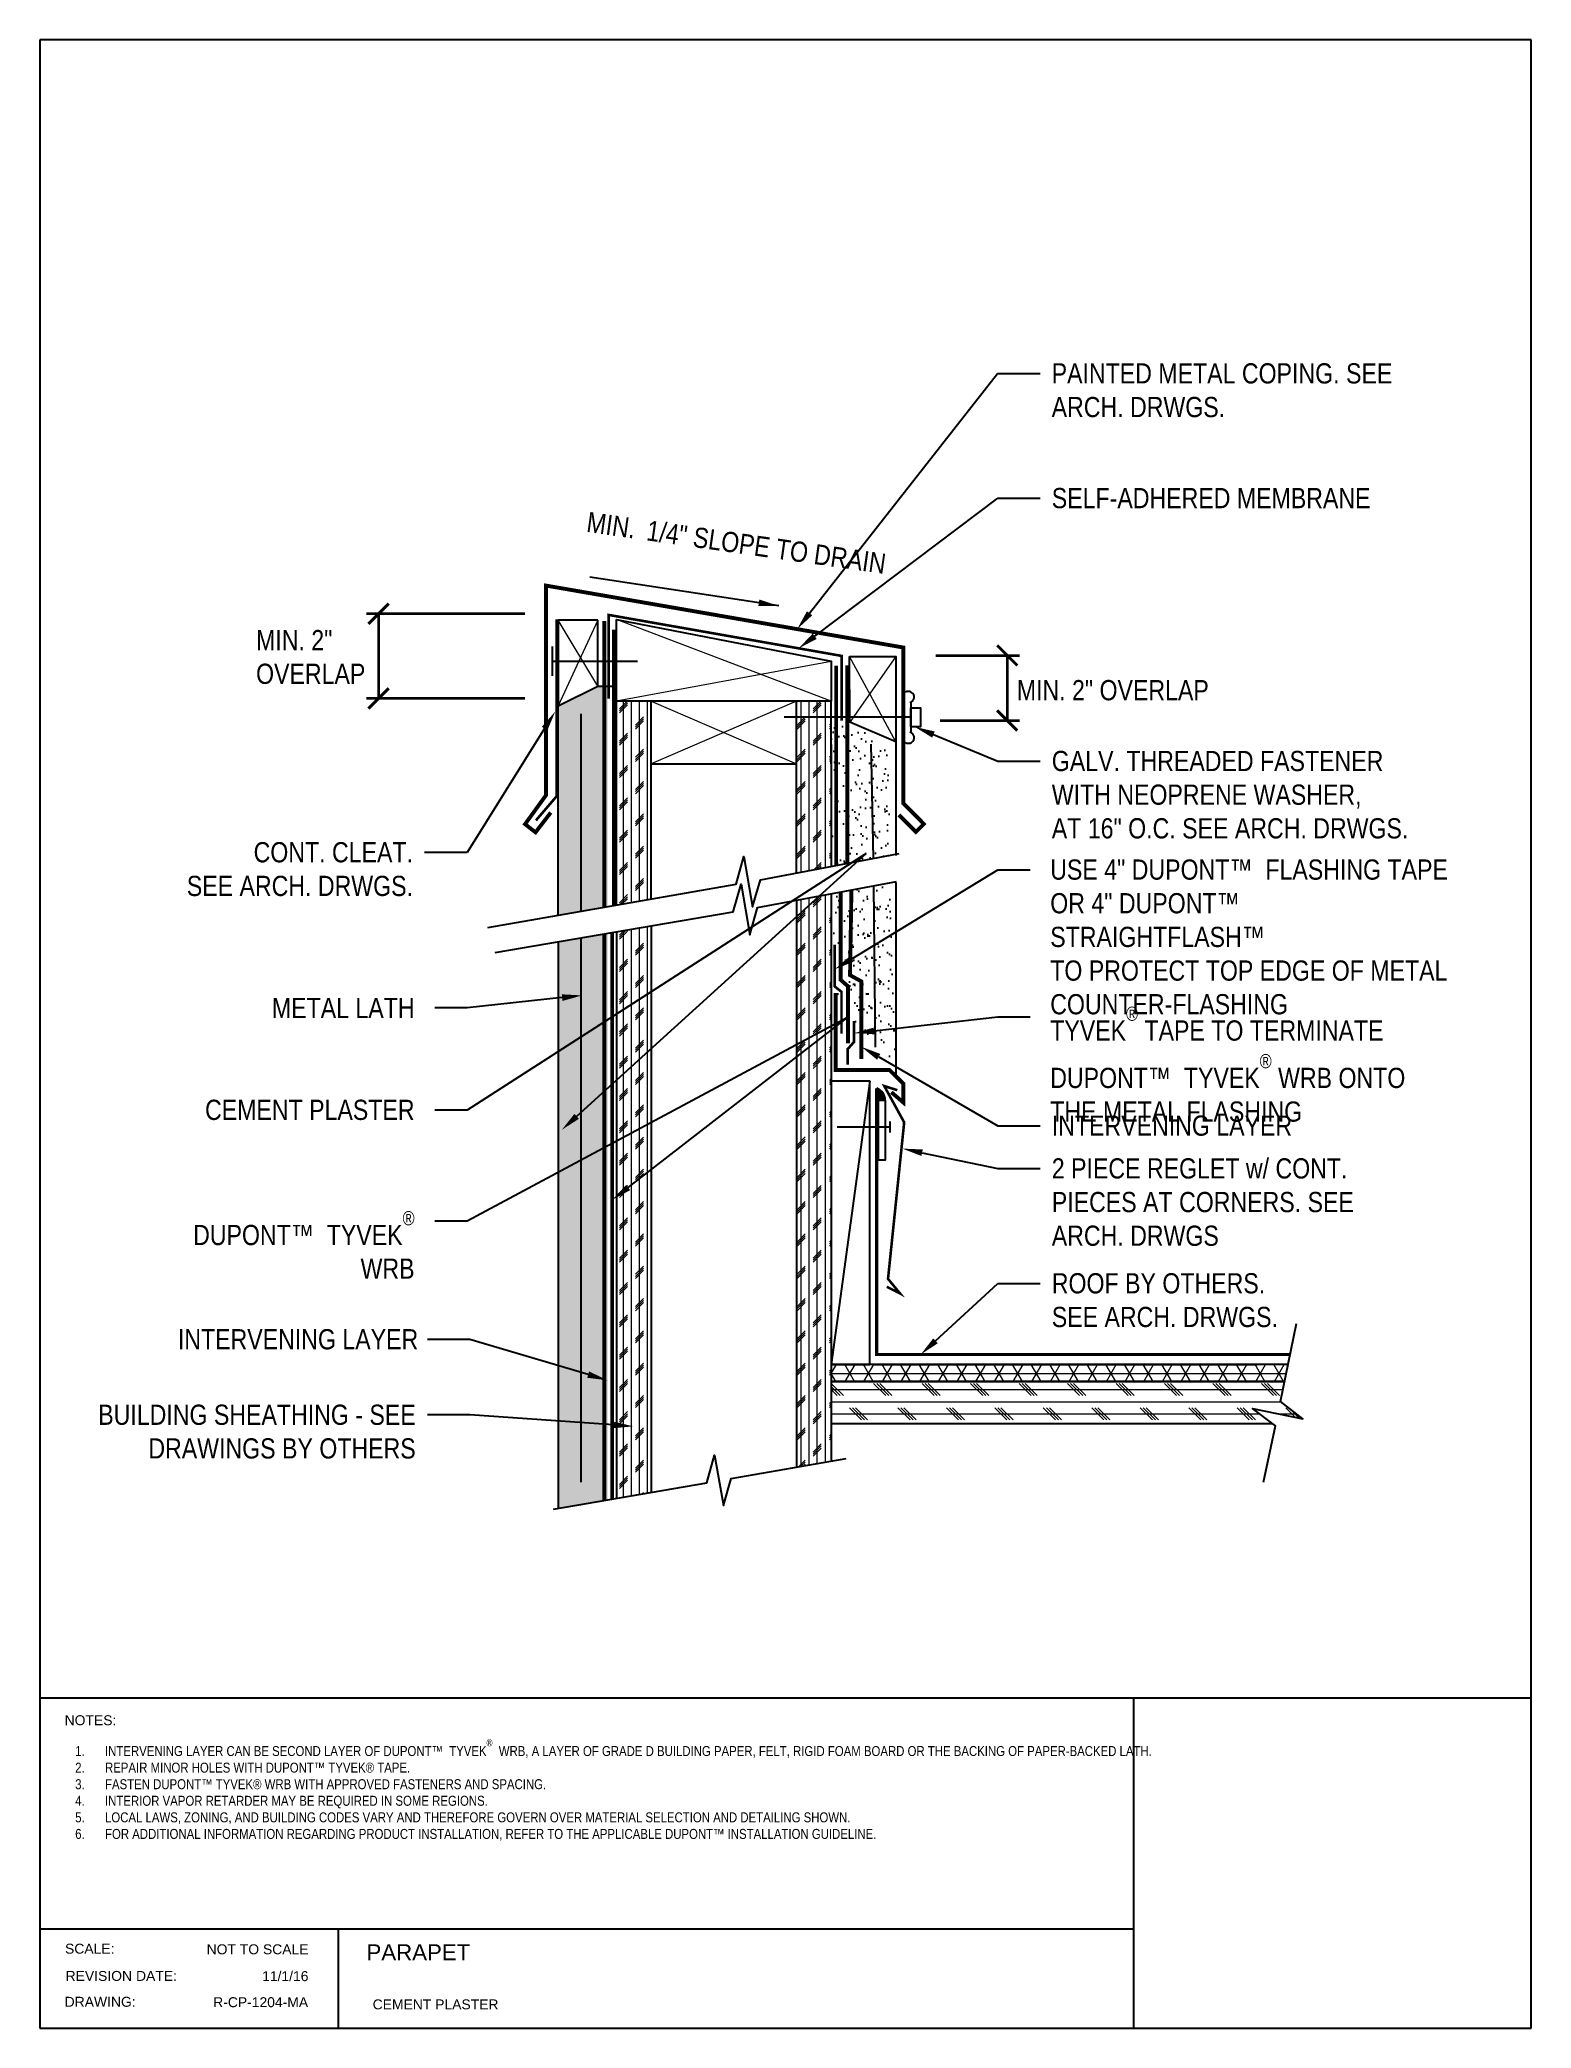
# Paper-space layout 'Title Block' of a CAD drawing. Header units: inches. Extents: x 0.3 to 7.8, y 0.1 to 10.1.
# The model-space entities are those that its viewports show. They can reach past a viewport. Long polylines and large blocks are cut down to what shows.
import ezdxf
from ezdxf import colors
from ezdxf.entities.mleader import LeaderData, LeaderLine
from ezdxf.math import Vec2, Vec3

# ---------------------------------------------------------------- set-up
doc = ezdxf.new("R2010")
doc.units = ezdxf.units.IN
doc.header["$MEASUREMENT"] = 0
for name, pattern in [('CENTER2', [1.125, 0.75, -0.125, 0.125, -0.125]), ('CENTER6', [0.4125, 0.3, -0.05, 0.03125, -0.03125]), ('HIDDEN', [0.375, 0.25, -0.125])]:
    doc.linetypes.add(name, pattern=pattern)
for name, color, linetype, lineweight in [('-ATI-WRB', 5, 'CENTER6', 15), ('.ATI-DETAIL', 13, 'Continuous', 25), ('.ATI-TEXT', 7, 'Continuous', 35), ('ATI-HATCH', 8, 'Continuous', 5), ('ATI-SAM', 4, 'HIDDEN', 15)]:
    doc.layers.add(name, color=color, linetype=linetype, lineweight=lineweight)
doc.layers.add('title block', color=7, linetype='Continuous')
doc.styles.add('ATI ARCH 5-32', font='ARIALN.TTF', dxfattribs={"height": 0.15625})
doc.styles.get("Standard").update_dxf_attribs({"font": 'arial.ttf'})
doc.linetypes.add('ZIGZAG', pattern='A,0.0001,-0.2,[131,ltypeshp.shx,S=0.2,R=0,X=-0.2,Y=0],-0.4,[131,ltypeshp.shx,S=0.2,R=180,X=0.2,Y=0],-0.2', length=0.8001)
doc.dimstyles.new('ATI ARCH 5-32', dxfattribs={"dimscale": 12, "dimtxt": 0.15625, "dimasz": 0.15625, "dimexe": 0.09375, "dimexo": 0.0625, "dimgap": 0.09, "dimtad": 0, "dimdec": 4, "dimzin": 0, "dimdsep": 46, "dimlunit": 4, "dimtxsty": 'ATI ARCH 5-32', "dimblk": 'ARCHTICK', "dimcen": 0.09, "dimadec": 0, "dimazin": 0, "dimtfac": 0.8, "dimtdec": 4, "dimtofl": 0, "dimtmove": 0, "dimatfit": 2, "dimfxl": 1, "dimtolj": 1, "dimtzin": 0, "dimarcsym": 0})
pattern_1 = [(90, (-612.294466, -340.288875), (-0.0625, 4e-18), []), (225, (-612.26322, -340.25762), (0.125, -0.125), [0.08838835, -0.08838835]), (225, (-612.26322, -340.242), (0.125, -0.125), [0.08838835, -0.08838835]), (225, (-612.26322, -340.22637), (0.125, -0.125), [0.08838835, -0.08838835])]

# ---------------------------------------------------------------- blocks, each defined once
blk = doc.blocks.new('_ARCHTICK')
at = {"color": 0, "linetype": 'ByBlock', "const_width": 0.15}
blk.add_lwpolyline([(-0.5, -0.5), (0.5, 0.5)], dxfattribs=at)

msp = doc.modelspace()

# ---------------------------------------------------------------- hatches: boundary and pattern name
at = {"layer": '.ATI-DETAIL', "linetype": 'HIDDEN'}
h = msp.add_hatch(dxfattribs=at)
h.set_pattern_fill('AR-SAND', color=256, scale=0.075, style=0)
h.set_pattern_definition([(37.5, (49.60495, 42.71099), (-0.0047245, 0.1445118), [0, -0.114, 0, -0.1275, 0, -0.121875]), (7.5, (49.60495, 42.711), (0.13273325, 0.211661), [0, -0.0615, 0, -0.10275, 0, -0.039375]), (327.5, (49.5127, 42.71099), (0.23356064, 0.00042443), [0, -0.0375, 0, -0.135, 0, -0.17625]), (317.5, (49.5127, 42.711), (0.2254595, 0.0658257), [0, -0.01875, 0, -0.0885, 0, -0.10125])])
h.paths.add_polyline_path([(23.958, 17.349), (23.576, 17.283), (23.576, 12.899), (23.958, 12.966)])
h.paths.add_polyline_path([(23.958, 18.825), (23.958, 19.035), (23.958, 19.263), (23.884, 19.263), (23.576, 19.11), (23.576, 17.489), (23.958, 17.556)])
h = msp.add_hatch(dxfattribs=at)
h.set_pattern_fill('AR-SAND', color=256, scale=0.075, style=0)
h.set_pattern_definition([(37.5, (-612.29447, -340.28887), (-0.004724502, 0.144511783), [0, -0.114, 0, -0.1275, 0, -0.121875]), (7.5, (-612.29447, -340.28887), (0.132733253, 0.211660955), [0, -0.0615, 0, -0.10275, 0, -0.039375]), (327.5, (-612.38672, -340.28887), (0.23356064, 0.00042443), [0, -0.0375, 0, -0.135, 0, -0.17625]), (317.5, (-612.38672, -340.28887), (0.225459495, 0.06582567), [0, -0.01875, 0, -0.0885, 0, -0.10125])])
h.paths.add_polyline_path([(26.14, 17.741), (25.689, 17.656), (25.689, 17.35), (25.74, 17.35), (25.74, 16.82), (26.189, 16.317)])
h.paths.add_polyline_path([(25.689, 17.867), (26.14, 17.952), (26.14, 18.831), (25.689, 19.003)])
at = {"layer": 'ATI-HATCH', "ltscale": 0.8}
h = msp.add_hatch(dxfattribs=at)
h.set_pattern_fill('CORK', color=256, scale=0.5, angle=90, style=0)
h.set_pattern_definition(pattern_1)
h.paths.add_polyline_path([(24.295, 19.146), (24.028, 19.147), (24.028, 17.569), (24.295, 17.616)])
h.paths.add_polyline_path([(24.295, 17.407), (24.028, 17.361), (24.028, 16.725), (24.295, 16.897)])
h.paths.add_polyline_path([(24.295, 16.897), (24.028, 16.725), (24.028, 15.96), (24.295, 16.153)])
h.paths.add_polyline_path([(24.295, 16.153), (24.028, 15.96), (24.028, 13.75), (24.295, 13.75)])
h.paths.add_polyline_path([(24.295, 13.75), (24.028, 13.75), (24.028, 13.243), (24.028, 12.978), (24.295, 13.024)])
h = msp.add_hatch(dxfattribs=at)
h.set_pattern_fill('CORK', color=256, scale=0.5, angle=90, style=0)
h.set_pattern_definition(pattern_1)
h.paths.add_polyline_path([(25.689, 19.145), (25.689, 19.145), (25.422, 19.145), (25.421, 19.145), (25.421, 19.021), (25.689, 19.021)])
h = msp.add_hatch(dxfattribs=at)
h.set_pattern_fill('CORK', color=256, scale=0.5, angle=90, style=0)
h.set_pattern_definition(pattern_1)
h.paths.add_polyline_path([(25.689, 17.656), (25.421, 17.606), (25.421, 13.22), (25.689, 13.266)])
h.paths.add_polyline_path([(25.689, 18.662), (25.689, 19.021), (25.421, 19.021), (25.421, 17.816), (25.689, 17.867)])
msp.add_hatch(color=256, dxfattribs=at).paths.add_polyline_path([(26.035, 16.151), (26.035, 16.059), (26.106, 16.059, 0.304759)])
at = {"layer": 'ATI-HATCH'}
h = msp.add_hatch(dxfattribs=at)
h.set_pattern_fill('NET3', color=256, style=0)
h.set_pattern_definition([(0, (25.68863, 13.94319), (0, 0.125), []), (60, (25.68863, 13.94319), (-0.108253, 0.0625), []), (120, (25.68863, 13.94319), (-0.108253, -0.0625), [])])
h.paths.add_polyline_path([(29.195, 13.881), (29.221, 14.013), (25.689, 14.013), (25.689, 13.881)])
h = msp.add_hatch(dxfattribs=at)
h.set_pattern_fill('CORK', color=256, scale=0.75, style=0)
h.set_pattern_definition([(0, (25.68858, 13.81945), (0, 0.09375), []), (135, (25.73546, 13.77257), (-0.1875, -0.1875), [0.132583, -0.132583]), (135, (25.7589, 13.77257), (-0.1875, -0.1875), [0.132583, -0.132583]), (135, (25.78233, 13.77257), (-0.1875, -0.1875), [0.132583, -0.132583])])
h.paths.add_polyline_path([(29.104, 13.556), (28.949, 13.673), (29.337, 13.594), (29.164, 13.727), (29.195, 13.881), (25.689, 13.881), (25.689, 13.556)])

# ---------------------------------------------------------------- linework, layer by layer
at = {"layer": '-ATI-WRB', "linetype": 'CENTER6', "ltscale": 0.75, "const_width": 0.03}
for points in [[(24.007, 17.563), (24.007, 19.045), (24.007, 19.092), (24.007, 19.7)], [(25.727, 19.42), (25.727, 17.874)], [(25.762, 17.67), (25.762, 16.989), (25.818, 16.94), (25.818, 16.498)], [(23.994, 12.972), (23.994, 17.355)]]:
    msp.add_lwpolyline(points, dxfattribs=at)
at = {"layer": '.ATI-DETAIL', "ltscale": 0.8}
for p, q in [((23.53, 19.569), (23.53, 19.341)), ((23.884, 19.263), (24.028, 19.263)), ((25.689, 19.145), (24.028, 19.147)), ((24.028, 17.569), (24.028, 19.147)), ((24.295, 17.616), (24.295, 19.146)), ((25.421, 17.816), (25.421, 19.145)), ((25.689, 18.662), (25.689, 19.145)), ((26.304, 19.135), (26.304, 18.907)), ((25.689, 18.81), (25.689, 17.867)), ((26.189, 18.831), (26.189, 17.952)), ((24.295, 18.662), (25.421, 18.662)), ((25.689, 18.662), (25.689, 17.867)), ((25.689, 18.128), (25.689, 17.867)), ((26.189, 17.741), (26.189, 16.244)), ((25.421, 17.606), (25.421, 13.22)), ((25.689, 17.656), (25.689, 13.266)), ((25.689, 17.656), (25.689, 13.266)), ((24.295, 17.407), (24.295, 13.024)), ((23.576, 17.283), (23.576, 12.899)), ((24.028, 17.361), (24.028, 12.978)), ((24.028, 17.361), (24.028, 13.243)), ((25.987, 16.205), (25.689, 14.013)), ((26.145, 15.851), (25.734, 15.851)), ((26.145, 15.808), (26.145, 15.894))]:
    msp.add_line(p, q, dxfattribs=at)
at = {"layer": '.ATI-DETAIL'}
for p, q in [((23.576, 17.489), (23.576, 19.188)), ((26.022, 14.013), (28.985, 14.013))]:
    msp.add_line(p, q, dxfattribs=at)
at = {"layer": '.ATI-DETAIL', "linetype": 'ZIGZAG', "ltscale": 0.2}
for p, q in [((23.752, 19.049), (23.752, 17.52)), ((25.996, 18.814), (26.012, 17.928)), ((26.016, 17.718), (26.029, 16.469)), ((23.752, 17.314), (23.752, 13.102))]:
    msp.add_line(p, q, dxfattribs=at)
at = {"layer": '.ATI-DETAIL', "ltscale": 0.8}
for points, const_width in [([(23.519, 18.284), (23.401, 18.131), (23.32, 18.194), (23.482, 18.418), (23.482, 20.04), (26.246, 19.561), (26.246, 18.356), (26.405, 18.196), (26.344, 18.134), (26.212, 18.266)], 0.03), ([(23.565, 19.78), (23.565, 18.411), (23.404, 18.223)], 0.02), ([(25.723, 16.888), (25.723, 16.292), (26.14, 16.292), (26.247, 16.186), (26.247, 16.04), (26.154, 16.12)], 0.03), ([(26.2, 16.136), (26.099, 16.168), (26.253, 15.887), (26.128, 14.676), (26.221, 14.563), (26.118, 14.615)], 0.02)]:
    msp.add_lwpolyline(points, dxfattribs=dict(at, const_width=const_width))
for points in [[(23.884, 19.772), (23.576, 19.772), (23.576, 19.11), (23.884, 19.263)], [(24.028, 19.778), (25.689, 19.455), (25.689, 19.145), (24.028, 19.148)], [(25.831, 19.492), (26.189, 19.492), (26.189, 18.831), (25.832, 18.983)], [(26.304, 19.094), (26.38, 19.094), (26.38, 18.947), (26.304, 18.947)], [(25.987, 14.013), (25.987, 16.205), (25.689, 16.205), (25.689, 14.013)], [(26.054, 16.059), (26.106, 16.059), (26.106, 15.595), (26.054, 15.595)]]:
    msp.add_lwpolyline(points, close=True, dxfattribs=at)
at = {"layer": '.ATI-DETAIL', "linetype": 'CENTER2', "ltscale": 0.75, "const_width": 0.03}
for points in [[(23.933, 17.556), (23.933, 18.825), (23.933, 19.035), (23.933, 19.766)], [(25.813, 19.422), (25.813, 17.885)], [(25.845, 17.686), (25.834, 17.026), (25.921, 16.978), (25.921, 16.377)], [(23.933, 12.966), (23.933, 17.349)]]:
    msp.add_lwpolyline(points, dxfattribs=at)
at = {"layer": '.ATI-DETAIL', "color": 4, "linetype": 'HIDDEN', "const_width": 0.02}
msp.add_lwpolyline([(23.967, 19.164), (23.967, 19.813), (25.769, 19.496), (25.769, 18.996)], dxfattribs=at)
at = {"layer": '.ATI-DETAIL', "ltscale": 0.8}
for points in [[(23.53, 19.455), (24.19, 19.456)], [(26.304, 19.021), (25.325, 19.021)], [(23.576, 17.283), (23.576, 17.283)], [(29.221, 14.013), (25.689, 14.013), (25.689, 13.881), (29.195, 13.881)], [(29.195, 13.881), (25.689, 13.881), (25.689, 13.556), (29.104, 13.556)]]:
    msp.add_lwpolyline(points, dxfattribs=at)
at = {"layer": '.ATI-DETAIL'}
for points in [[(23.033, 17.394), (24.952, 17.731), (25.012, 17.944), (25.08, 17.554), (25.141, 17.764), (26.215, 17.966)], [(23.089, 17.2), (24.931, 17.516), (24.991, 17.729), (25.059, 17.339), (25.119, 17.549), (26.194, 17.751)], [(29.033, 13.104), (29.126, 13.539), (28.949, 13.673), (29.337, 13.594), (29.164, 13.727), (29.287, 14.331)], [(23.539, 12.893), (24.725, 13.099), (24.786, 13.312), (24.854, 12.922), (24.914, 13.132), (25.805, 13.287)]]:
    msp.add_lwpolyline(points, dxfattribs=at)
at = {"layer": '.ATI-DETAIL', "ltscale": 0.5, "const_width": 0.025}
msp.add_lwpolyline([(29.238, 14.091), (26.041, 14.091), (26.041, 16.151)], dxfattribs=at)
at = {"layer": '.ATI-DETAIL', "ltscale": 0.8}
for centre, radius, start, end in [((26.286, 19.177), 0.0442, 284.8103, 122.4802), ((26.286, 18.864), 0.0442, 237.5198, 75.1897), ((26.008, 16.059), 0.0979, 359.9478, 70.0153)]:
    msp.add_arc(centre, radius, start, end, dxfattribs=at)
at = {"layer": '.ATI-TEXT'}
for p, q in [((23.317, 19.822), (22.093, 19.822)), ((22.187, 19.822), (22.187, 19.167)), ((26.497, 19.5), (27.144, 19.5)), ((27.05, 19.5), (27.05, 18.996)), ((23.317, 19.167), (22.093, 19.167)), ((26.532, 18.996), (27.144, 18.996))]:
    msp.add_line(p, q, dxfattribs=at)
at = {"layer": 'ATI-HATCH', "ltscale": 0.8}
for p, q in [((23.884, 19.772), (23.576, 19.11)), ((23.884, 19.263), (23.576, 19.772)), ((25.689, 19.145), (24.028, 19.778)), ((24.028, 19.148), (25.689, 19.455)), ((26.189, 18.831), (25.831, 19.492)), ((26.189, 19.492), (25.832, 18.983)), ((24.295, 19.146), (25.421, 18.662)), ((25.421, 19.145), (24.295, 18.662))]:
    msp.add_line(p, q, dxfattribs=at)
at = {"layer": 'ATI-SAM', "const_width": 0.02}
for points in [[(25.715, 17.262), (25.715, 16.939), (25.768, 16.897), (25.768, 16.573)], [(25.865, 16.672), (25.865, 16.509), (25.816, 16.454), (25.816, 16.333)]]:
    msp.add_lwpolyline(points, dxfattribs=at)

# ---------------------------------------------------------------- block references
at = {"layer": '.ATI-TEXT', "yscale": 0.15625, "zscale": 0.15625}
for p, xscale, rotation in [((22.187, 19.822), -0.15625, 270), ((27.05, 19.5), 0.15625, 90), ((22.187, 19.167), -0.15625, 90), ((27.05, 18.996), 0.15625, 270)]:
    msp.add_blockref('_ARCHTICK', p, dxfattribs=dict(at, xscale=xscale, rotation=rotation))

# ---------------------------------------------------------------- texts
at = {"layer": '.ATI-TEXT', "ltscale": 0.8, "insert": (23.656, 20.633), "char_height": 0.15625, "attachment_point": 1, "rotation": 351.9549, "style": 'ATI ARCH 5-32'}
msp.add_mtext_dynamic_manual_height_columns('\\pi-0.46875,l0.625,t0.625;MIN.^I1/4" SLOPE TO DRAIN', width=2.4126, gutter_width=0.781, heights=[0], dxfattribs=at)
at = {"layer": '.ATI-TEXT', "color": 7, "ltscale": 2, "attachment_point": 1, "style": 'ATI ARCH 5-32'}
for s, width, insert, char_height in [('MIN. 2" \\POVERLAP', 7.92633, (21.239, 19.696), 0.1562), ('MIN. 2" OVERLAP', 10.61683, (27.124, 19.309), 0.15625)]:
    msp.add_mtext_dynamic_manual_height_columns(s, width=width, gutter_width=1, heights=[0], dxfattribs=dict(at, insert=insert, char_height=char_height))

# ---------------------------------------------------------------- leaders
at = {"layer": '.ATI-TEXT', "ltscale": 0.8}
msp.add_leader([(25.283, 19.883), (23.822, 20.105)], dimstyle='ATI ARCH 5-32', override={"dimscale": 0}, dxfattribs=at)
ml = msp.add_multileader_mtext('Standard', dxfattribs=at)
ml.set_content('PAINTED METAL COPING. SEE ARCH. DRWGS.', color=256, style='ATI ARCH 5-32')
ml.set_leader_properties()
ml.build(insert=Vec2(0, 0))
ml.multileader.update_dxf_attribs({"dogleg_length": 0.328, "arrow_head_size": 0.156})
ctx = ml.context
ctx.base_point, ctx.char_height, ctx.arrow_head_size, ctx.landing_gap_size, ctx.plane_origin = Vec3(27.304, 21.681), 0.15625, 0.156, 0.09, Vec3(25.875, 20.261)
notes = []
notes.append((ctx, [(0, (1, 1, 0), (26.976, 21.681), (1, 0), 0.328, [(0, [(25.425, 19.703)], 0, [])])]))
ctx.mtext.insert, ctx.mtext.width, ctx.mtext.flow_direction = Vec3(27.394, 21.76), 2.95744, 5
ml = msp.add_multileader_mtext('Standard', dxfattribs=at)
ml.set_content('SELF-ADHERED MEMBRANE', color=256, style='ATI ARCH 5-32')
ml.set_leader_properties()
ml.build(insert=Vec2(0, 0))
ml.multileader.update_dxf_attribs({"dogleg_length": 0.328, "arrow_head_size": 0.156})
ctx = ml.context
ctx.base_point, ctx.char_height, ctx.arrow_head_size, ctx.landing_gap_size, ctx.plane_origin = Vec3(27.305, 20.716), 0.15625, 0.156, 0.09, Vec3(25.876, 19.141)
notes.append((ctx, [(0, (1, 1, 0), (26.977, 20.716), (1, 0), 0.328, [(0, [(25.436, 19.554)], 0, [])])]))
ctx.mtext.insert, ctx.mtext.width, ctx.mtext.flow_direction = Vec3(27.395, 20.795), 2.87932, 5
ml = msp.add_multileader_mtext('Standard', dxfattribs=at)
ml.set_content('CONT. CLEAT.\\PSEE ARCH. DRWGS.', color=256, style='ATI ARCH 5-32')
ml.set_leader_properties()
ml.build(insert=Vec2(0, 0))
ml.multileader.update_dxf_attribs({"dogleg_length": 0.328, "arrow_head_size": 0.156})
ctx = ml.context
ctx.base_point, ctx.char_height, ctx.arrow_head_size, ctx.landing_gap_size, ctx.plane_origin = Vec3(20.636, 17.976), 0.15625, 0.156, 0.09, Vec3(18.663, 17.734)
ctx.text_align_type = 2
notes.append((ctx, [(1, (1, 1, 0), (22.871, 17.976), (-1, 0), 0.328, [(0, [(23.554, 19.066)], 0, [])])]))
ctx.mtext.insert, ctx.mtext.alignment, ctx.mtext.flow_direction = Vec3(22.453, 18.055), 3, 5
ml = msp.add_multileader_mtext('Standard', dxfattribs=at)
ml.set_content('GALV. THREADED FASTENER \\PWITH NEOPRENE WASHER, \\PAT 16" O.C. SEE ARCH. DRWGS.', color=256, style='ATI ARCH 5-32')
ml.set_leader_properties()
ml.build(insert=Vec2(0, 0))
ml.multileader.update_dxf_attribs({"dogleg_length": 0.328, "arrow_head_size": 0.156})
ctx = ml.context
ctx.base_point, ctx.char_height, ctx.arrow_head_size, ctx.landing_gap_size, ctx.plane_origin = Vec3(27.305, 18.682), 0.15625, 0.156, 0.09, Vec3(25.876, 18.148)
notes.append((ctx, [(0, (1, 1, 0), (26.977, 18.682), (1, 0), 0.328, [(0, [(26.335, 18.947)], 0, [])])]))
ctx.mtext.insert, ctx.mtext.flow_direction = Vec3(27.395, 18.761), 5
ml = msp.add_multileader_mtext('Standard', dxfattribs=at)
ml.set_content('CEMENT PLASTER', color=7, style='ATI ARCH 5-32')
ml.set_leader_properties(color=7)
ml.build(insert=Vec2(0, 0))
ml.multileader.update_dxf_attribs({"dogleg_length": 0.25, "arrow_head_size": 0.156})
ctx = ml.context
ctx.base_point, ctx.char_height, ctx.arrow_head_size, ctx.landing_gap_size, ctx.plane_origin = Vec3(20.699, 15.982), 0.15625, 0.156, 0.156, Vec3(23.576, 15.645)
ctx.text_align_type = 2
notes.append((ctx, [(0, (1, 1, 0), (22.871, 15.982), (-1, 0), 0.25, [(1, [(23.604, 15.829), (25.958, 17.966)], 0, [])])]))
ctx.mtext.insert, ctx.mtext.alignment, ctx.mtext.flow_direction = Vec3(22.465, 16.062), 3, 5
ml = msp.add_multileader_mtext('Standard', dxfattribs=at)
ml.set_content('USE 4" DUPONT™  FLASHING TAPE OR 4" DUPONT™ STRAIGHTFLASH™\\PTO PROTECT TOP EDGE OF METAL COUNTER-FLASHING', color=7, style='ATI ARCH 5-32')
ml.set_leader_properties(color=7)
ml.build(insert=Vec2(0, 0))
ml.multileader.update_dxf_attribs({"dogleg_length": 0.25, "arrow_head_size": 0.156})
ctx = ml.context
ctx.base_point, ctx.char_height, ctx.arrow_head_size, ctx.landing_gap_size, ctx.plane_origin = Vec3(27.227, 17.842), 0.15625, 0.156, 0.156, Vec3(26.245, 18.225)
notes.append((ctx, [(0, (1, 1, 0), (26.977, 17.842), (1, 0), 0.25, [(0, [(25.715, 17.071)], 0, [])])]))
ctx.mtext.insert, ctx.mtext.width, ctx.mtext.flow_direction = Vec3(27.383, 17.921), 3.1584, 5
ml = msp.add_multileader_mtext('Standard', dxfattribs=at)
ml.set_content('METAL LATH', color=7, style='ATI ARCH 5-32')
ml.set_leader_properties(color=7)
ml.build(insert=Vec2(0, 0))
ml.multileader.update_dxf_attribs({"dogleg_length": 0.25, "arrow_head_size": 0.156})
ctx = ml.context
ctx.base_point, ctx.char_height, ctx.arrow_head_size, ctx.landing_gap_size, ctx.plane_origin = Vec3(21.233, 16.772), 0.1562, 0.156, 0.156, Vec3(23.762, 16.869)
ctx.text_align_type = 2
notes.append((ctx, [(0, (1, 1, 0), (22.871, 16.772), (-1, 0), 0.25, [(0, [(23.762, 16.869)], 0, [])])]))
ctx.mtext.insert, ctx.mtext.alignment, ctx.mtext.flow_direction = Vec3(22.465, 16.85), 3, 5
ml = msp.add_multileader_mtext('Standard', dxfattribs=at)
ml.set_content('TYVEK{\\A1;\\H0.7x;\\S®^ ;} TAPE TO TERMINATE DUPONT™  TYVEK{\\A1;\\H0.7x;\\S®^ ;} WRB ONTO THE METAL FLASHING', color=7, style='ATI ARCH 5-32')
ml.set_leader_properties(color=7)
ml.build(insert=Vec2(0, 0))
ml.multileader.update_dxf_attribs({"dogleg_length": 0.25, "arrow_head_size": 0.156})
ctx = ml.context
ctx.base_point, ctx.char_height, ctx.arrow_head_size, ctx.landing_gap_size, ctx.plane_origin = Vec3(27.227, 16.703), 0.15625, 0.156, 0.156, Vec3(26.273, 17.383)
notes.append((ctx, [(0, (1, 1, 0), (26.977, 16.703), (1, 0), 0.25, [(0, [(25.865, 16.577)], 0, [])])]))
ctx.mtext.insert, ctx.mtext.width, ctx.mtext.flow_direction = Vec3(27.383, 16.782), 2.88591, 5
ml = msp.add_multileader_mtext('Standard', dxfattribs=at)
ml.set_content('DUPONT™  TYVEK{\\A1;\\H0.7x;\\S®^ ;}  WRB', color=7, style='ATI ARCH 5-32')
ml.set_leader_properties(color=7)
ml.build(insert=Vec2(0, 0))
ml.multileader.update_dxf_attribs({"dogleg_length": 0.25, "arrow_head_size": 0.156})
ctx = ml.context
ctx.base_point, ctx.char_height, ctx.arrow_head_size, ctx.landing_gap_size, ctx.plane_origin = Vec3(20.095, 15.122), 0.15625, 0.156, 0.156, Vec3(23.96, 14.545)
ctx.text_align_type = 2
notes.append((ctx, [(0, (1, 1, 0), (22.871, 15.122), (-1, 0), 0.25, [(1, [(23.994, 15.287), (25.815, 16.698)], 0, [])])]))
ctx.mtext.insert, ctx.mtext.width, ctx.mtext.alignment, ctx.mtext.flow_direction = Vec3(22.465, 15.2), 1.80006, 3, 5
ml = msp.add_multileader_mtext('Standard', dxfattribs=at)
ml.set_content('{\\C7;INTERVENING LAYER}', color=256, style='ATI ARCH 5-32')
ml.set_leader_properties()
ml.build(insert=Vec2(0, 0))
ml.multileader.update_dxf_attribs({"dogleg_length": 0.328, "arrow_head_size": 0.156})
ctx = ml.context
ctx.base_point, ctx.char_height, ctx.arrow_head_size, ctx.landing_gap_size, ctx.plane_origin = Vec3(27.305, 15.861), 0.15625, 0.156, 0.09, Vec3(25.875, 15.371)
notes.append((ctx, [(0, (1, 1, 0), (26.977, 15.861), (1, 0), 0.328, [(0, [(25.921, 16.472)], 0, [])])]))
ctx.mtext.insert, ctx.mtext.width, ctx.mtext.flow_direction = Vec3(27.395, 15.94), 3.22648, 5
ml = msp.add_multileader_mtext('Standard', dxfattribs=at)
ml.set_content('2 PIECE REGLET w/ CONT. \\PPIECES AT CORNERS. SEE ARCH. DRWGS', color=256, style='ATI ARCH 5-32')
ml.set_leader_properties()
ml.build(insert=Vec2(0, 0))
ml.multileader.update_dxf_attribs({"dogleg_length": 0.328, "arrow_head_size": 0.156})
ctx = ml.context
ctx.base_point, ctx.char_height, ctx.arrow_head_size, ctx.landing_gap_size, ctx.plane_origin = Vec3(27.305, 15.529), 0.15625, 0.156, 0.09, Vec3(25.875, 15.952)
notes.append((ctx, [(0, (1, 1, 0), (26.977, 15.529), (1, 0), 0.328, [(0, [(26.239, 15.684)], 0, [])])]))
ctx.mtext.insert, ctx.mtext.width, ctx.mtext.flow_direction = Vec3(27.395, 15.609), 2.67153, 5
ml = msp.add_multileader_mtext('Standard', dxfattribs=at)
ml.set_content('ROOF BY OTHERS. SEE ARCH. DRWGS.', color=256, style='ATI ARCH 5-32')
ml.set_leader_properties()
ml.build(insert=Vec2(0, 0))
ml.multileader.update_dxf_attribs({"dogleg_length": 0.328, "arrow_head_size": 0.156})
ctx = ml.context
ctx.base_point, ctx.char_height, ctx.arrow_head_size, ctx.landing_gap_size, ctx.plane_origin = Vec3(27.305, 14.641), 0.15625, 0.156, 0.09, Vec3(26.569, 12.75)
notes.append((ctx, [(0, (1, 1, 0), (26.977, 14.641), (1, 0), 0.328, [(0, [(26.381, 14.091)], 0, [])])]))
ctx.mtext.insert, ctx.mtext.width, ctx.mtext.flow_direction = Vec3(27.395, 14.72), 1.97398, 5
ml = msp.add_multileader_mtext('Standard', dxfattribs=at)
ml.set_content('INTERVENING LAYER', color=256, style='ATI ARCH 5-32')
ml.set_leader_properties()
ml.build(insert=Vec2(0, 0))
ml.multileader.update_dxf_attribs({"dogleg_length": 0.328, "arrow_head_size": 0.156})
ctx = ml.context
ctx.base_point, ctx.char_height, ctx.arrow_head_size, ctx.landing_gap_size, ctx.plane_origin = Vec3(20.544, 14.208), 0.15625, 0.156, 0.09, Vec3(18.663, 11.713)
notes.append((ctx, [(1, (1, 1, 0), (22.892, 14.208), (-1, 0), 0.328, [(0, [(23.958, 13.891)], 0, [])])]))
ctx.mtext.insert, ctx.mtext.flow_direction = Vec3(20.634, 14.287), 5
ml = msp.add_multileader_mtext('Standard', dxfattribs=at)
ml.set_content('BUILDING SHEATHING - SEE DRAWINGS BY OTHERS', color=256, style='ATI ARCH 5-32')
ml.set_leader_properties()
ml.build(insert=Vec2(0, 0))
ml.multileader.update_dxf_attribs({"dogleg_length": 0.328, "arrow_head_size": 0.156})
ctx = ml.context
ctx.base_point, ctx.char_height, ctx.arrow_head_size, ctx.landing_gap_size, ctx.plane_origin = Vec3(19.95, 13.624), 0.15625, 0.156, 0.09, Vec3(18.663, 11.113)
ctx.text_align_type = 2
notes.append((ctx, [(1, (1, 1, 0), (22.892, 13.624), (-1, 0), 0.328, [(0, [(24.158, 13.535)], 0, [])])]))
ctx.mtext.insert, ctx.mtext.width, ctx.mtext.alignment, ctx.mtext.flow_direction = Vec3(22.474, 13.703), 2.68117, 3, 5
for ctx, leaders in notes:
    for number, flags, end, landing, length, lines in leaders:
        leader = LeaderData()
        leader.index, (leader.has_last_leader_line, leader.has_dogleg_vector, leader.attachment_direction) = number, flags
        leader.last_leader_point, leader.dogleg_vector, leader.dogleg_length = Vec3(end), Vec3(landing), length
        for number, points, colour, breaks in lines:
            line = LeaderLine()
            line.index, line.vertices, line.color, line.breaks = number, Vec3.list(points), colors.encode_raw_color(colour), breaks
            leader.lines.append(line)
        ctx.leaders.append(leader)

psp = doc.layouts.new('Title Block')

# ---------------------------------------------------------------- linework, layer by layer
for p, q in [((7.772, 10.075), (0.272, 10.075)), ((0.272, 10.075), (0.272, 0.075)), ((7.772, 0.075), (7.772, 10.075)), ((0.272, 1.737), (7.772, 1.737)), ((5.772, 1.737), (5.772, 0.075)), ((0.272, 0.575), (5.772, 0.575)), ((1.772, 0.575), (1.772, 0.075)), ((0.272, 0.075), (7.772, 0.075))]:
    psp.add_line(p, q)

# ---------------------------------------------------------------- texts
at = {"attachment_point": 1}
for s, width, heights, insert, char_height in [('NOT TO SCALE', 0.57187, [0.141], (1.111, 0.497), 0.05), ('PARAPET', 2.74487, [0], (1.915, 0.497), 0.08), ('REVISION', 0.67794, [0], (0.402, 0.363), 0.05), ('11/1/16', 0.46189, [0], (1.39, 0.362), 0.05), ('R-CP-1204-MA', 0.4399, [0], (1.144, 0.231), 0.05), ('CEMENT PLASTER', 1.07519, [0], (1.946, 0.22), 0.05)]:
    psp.add_mtext_dynamic_manual_height_columns(s, width=width, gutter_width=0.25, heights=heights, dxfattribs=dict(at, insert=insert, char_height=char_height))
for tag, p in [('NOTES:', (0.397, 1.599)), ('SCALE:', (0.399, 0.45)), ('DATE:', (0.756, 0.313)), ('DRAWING:', (0.397, 0.183))]:
    psp.add_attdef(tag, p, '', height=0.05)
at = {"layer": 'title block', "insert": (0.4, 1.528), "char_height": 0.05, "attachment_point": 1}
psp.add_mtext_dynamic_manual_height_columns('\\pi-0.15,l0.2,t0.2;{\\fArial Narrow|b0|i0|c0|p34;\\C7;1.^IINTERVENING LAYER CAN BE SECOND LAYER OF DUPONT™  TYVEK\\A1;\\H0.7x;\\S®^ ;\\A0;\\H1.42857x;  WRB, A LAYER OF GRADE D BUILDING PAPER, FELT, RIGID FOAM BOARD OR THE BACKING OF PAPER-BACKED LATH.\\P\\C256;\\c0;2.^IREPAIR MINOR HOLES WITH DUPONT™ TYVEK® TAPE. \\P3.^IFASTEN DUPONT™ TYVEK® WRB WITH APPROVED FASTENERS AND SPACING. \\P4.^IINTERIOR VAPOR RETARDER MAY BE REQUIRED IN SOME REGIONS. \\P5.^ILOCAL LAWS, ZONING, AND BUILDING CODES VARY AND THEREFORE GOVERN OVER MATERIAL SELECTION AND DETAILING SHOWN. \\P6.^IFOR ADDITIONAL INFORMATION REGARDING PRODUCT INSTALLATION, REFER TO THE APPLICABLE DUPONT™ INSTALLATION GUIDELINE.}', width=5.37213, gutter_width=0.25, heights=[0.953], dxfattribs=at)

# ---------------------------------------------------------------- viewports
at = {"layer": '0'}
psp.add_viewport(center=(4.022, 5.906), size=(7.5, 8.3378), view_center_point=(25.335, 17.849), view_height=12.8274, dxfattribs=at)

doc.saveas('drawing.dxf')
